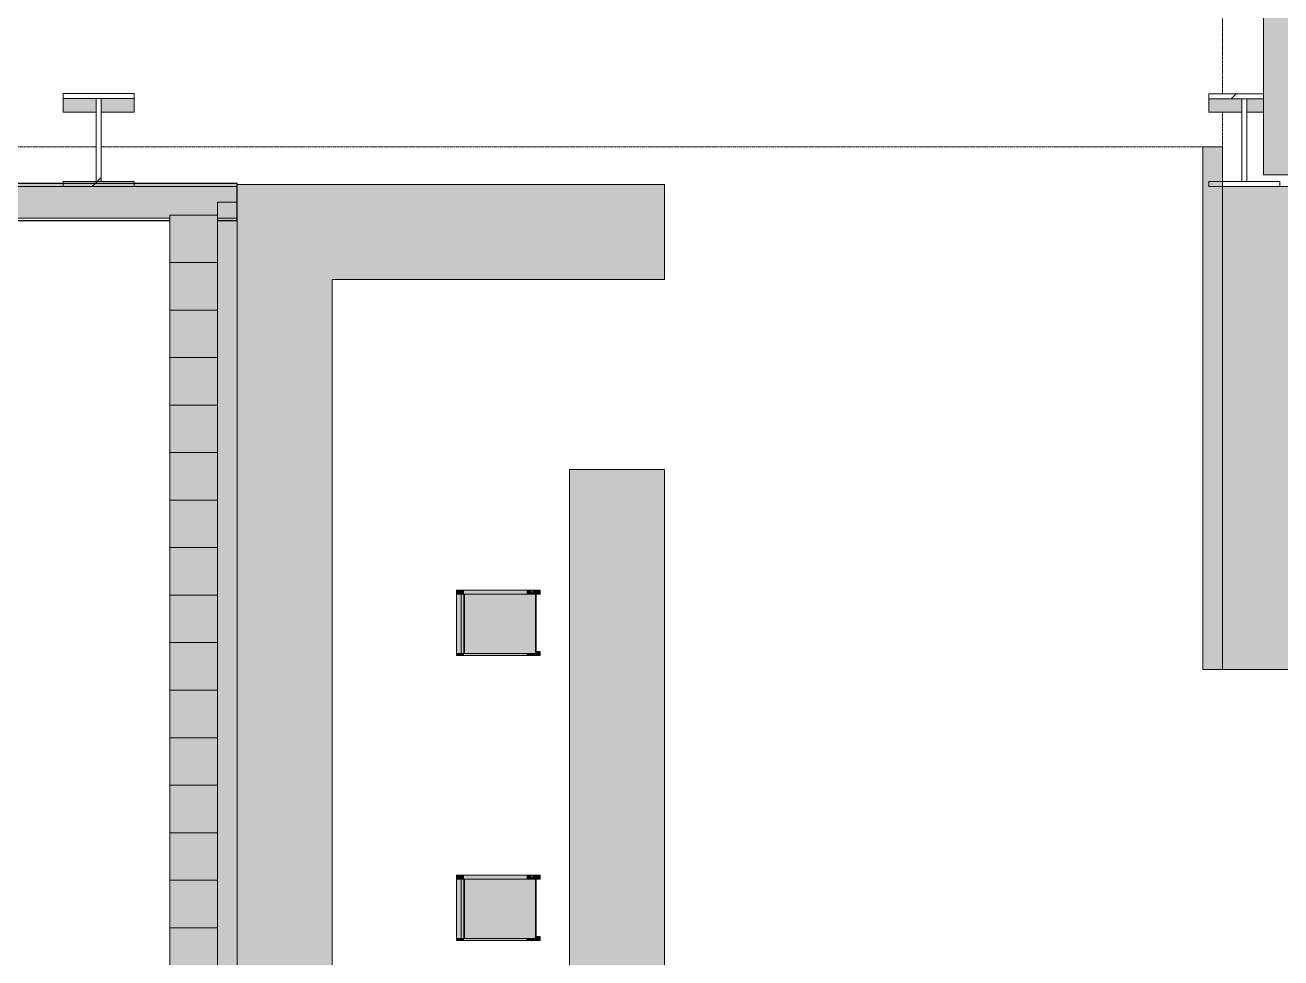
# Model space of a CAD drawing. Header units: inches. Extents: x 20461 to 27285, y -26063 to -19005.
# Drawn here: x 25672.8 to 25990.1, y -22554.9 to -22319.3 of the extents above; entities that cross this region are included whole.
import ezdxf

# ---------------------------------------------------------------- set-up
doc = ezdxf.new("R2010")
doc.units = ezdxf.units.IN
doc.header["$MEASUREMENT"] = 0
doc.linetypes.add('Dash 1_16_', pattern=[0.125, 0.0625, -0.0625])
for name, color, linetype, lineweight in [('A-FLOR-CLRS', 90, 'Dash 1_16_', 9), ('A-WALL', 113, 'Continuous', 9), ('A-WALL-PATT', 111, 'Continuous', 25), ('I-FURN', 30, 'Continuous', 9), ('I-WALL', 2, 'Continuous', 9), ('L-SITE-WALL', 31, 'Continuous', 9), ('Q-CASE', 31, 'Continuous', 9), ('S-BEAM', 12, 'Continuous', 9), ('S-COLS', 52, 'Continuous', 9)]:
    doc.layers.add(name, color=color, linetype=linetype, lineweight=lineweight)
pattern_1 = [(45, (0, 0), (-25.342707, 25.342707), []), (45, (0, 38.4), (-25.342707, 25.342707), [])]

# ---------------------------------------------------------------- blocks, each defined once
blk = doc.blocks.new('Locker-Double Stacked-12_ x 12_-2309-12_ x 12_-2309 - Locker-Double Stacked-12_ x 12_-2309-300033 - 397-300499-Site Plan - Phase 1')
at = {"layer": 'I-FURN'}
blk.add_hatch(color=251, dxfattribs=at).paths.add_polyline_path([(5.2, 0), (12, 0), (12, 12), (0, 12), (0, 0)], flags=0)
at = {"layer": 'I-FURN', "color": 7}
for p, q in [((0, 12), (0, 0)), ((12, 12), (0, 12)), ((12, 0), (12, 12)), ((0, 0), (12, 0))]:
    blk.add_line(p, q, dxfattribs=at)
blk = doc.blocks.new('Locker-Double Stacked-12_ x 12_-2310-12_ x 12_-2310 - Locker-Double Stacked-12_ x 12_-2310-300040 - 708-300519-Site Plan - Phase 1')
at = {"layer": 'I-FURN'}
blk.add_hatch(color=251, dxfattribs=at).paths.add_polyline_path([(5.2, 0), (12, 0), (12, 12), (0, 12), (0, 0)], flags=0)
at = {"layer": 'I-FURN', "color": 7}
for p, q in [((0, 12), (0, 0)), ((12, 12), (0, 12)), ((12, 0), (12, 12)), ((0, 0), (12, 0))]:
    blk.add_line(p, q, dxfattribs=at)
blk = doc.blocks.new('Locker-Double Stacked-12_ x 12_-2311-12_ x 12_-2311 - Locker-Double Stacked-12_ x 12_-2311-300047 - 992-300521-Site Plan - Phase 1')
at = {"layer": 'I-FURN'}
blk.add_hatch(color=251, dxfattribs=at).paths.add_polyline_path([(5.2, 0), (12, 0), (12, 12), (0, 12), (0, 0)], flags=0)
at = {"layer": 'I-FURN', "color": 7}
for p, q in [((0, 12), (0, 0)), ((12, 12), (0, 12)), ((12, 0), (12, 12)), ((0, 0), (12, 0))]:
    blk.add_line(p, q, dxfattribs=at)
blk = doc.blocks.new('Locker-Double Stacked-12_ x 12_-2312-12_ x 12_-2312 - Locker-Double Stacked-12_ x 12_-2312-300054 - 1276-300523-Site Plan - Phase 1')
at = {"layer": 'I-FURN'}
blk.add_hatch(color=251, dxfattribs=at).paths.add_polyline_path([(5.2, 0), (12, 0), (12, 12), (0, 12), (0, 0)], flags=0)
at = {"layer": 'I-FURN', "color": 7}
for p, q in [((0, 12), (0, 0)), ((12, 12), (0, 12)), ((12, 0), (12, 12)), ((0, 0), (12, 0))]:
    blk.add_line(p, q, dxfattribs=at)
blk = doc.blocks.new('Locker-Double Stacked-12_ x 12_-2313-12_ x 12_-2313 - Locker-Double Stacked-12_ x 12_-2313-300061 - 1560-300525-Site Plan - Phase 1')
at = {"layer": 'I-FURN'}
blk.add_hatch(color=251, dxfattribs=at).paths.add_polyline_path([(5.2, 0), (12, 0), (12, 12), (0, 12), (0, 0)], flags=0)
at = {"layer": 'I-FURN', "color": 7}
for p, q in [((0, 12), (0, 0)), ((12, 12), (0, 12)), ((12, 0), (12, 12)), ((0, 0), (12, 0))]:
    blk.add_line(p, q, dxfattribs=at)
blk = doc.blocks.new('Locker-Double Stacked-12_ x 12_-2314-12_ x 12_-2314 - Locker-Double Stacked-12_ x 12_-2314-300068 - 1844-300527-Site Plan - Phase 1')
at = {"layer": 'I-FURN'}
blk.add_hatch(color=251, dxfattribs=at).paths.add_polyline_path([(5.2, 0), (12, 0), (12, 12), (0, 12), (0, 0)], flags=0)
at = {"layer": 'I-FURN', "color": 7}
for p, q in [((0, 12), (0, 0)), ((12, 12), (0, 12)), ((12, 0), (12, 12)), ((0, 0), (12, 0))]:
    blk.add_line(p, q, dxfattribs=at)
blk = doc.blocks.new('Locker-Double Stacked-12_ x 12_-2315-12_ x 12_-2315 - Locker-Double Stacked-12_ x 12_-2315-300075 - 2128-300529-Site Plan - Phase 1')
at = {"layer": 'I-FURN'}
blk.add_hatch(color=251, dxfattribs=at).paths.add_polyline_path([(5.2, 0), (12, 0), (12, 12), (0, 12), (0, 0)], flags=0)
at = {"layer": 'I-FURN', "color": 7}
for p, q in [((0, 12), (0, 0)), ((12, 12), (0, 12)), ((12, 0), (12, 12)), ((0, 0), (12, 0))]:
    blk.add_line(p, q, dxfattribs=at)
blk = doc.blocks.new('Locker-Double Stacked-12_ x 12_-2316-12_ x 12_-2316 - Locker-Double Stacked-12_ x 12_-2316-300082 - 2412-300531-Site Plan - Phase 1')
at = {"layer": 'I-FURN'}
blk.add_hatch(color=251, dxfattribs=at).paths.add_polyline_path([(5.2, 0), (12, 0), (12, 12), (0, 12), (0, 0)], flags=0)
at = {"layer": 'I-FURN', "color": 7}
for p, q in [((0, 12), (0, 0)), ((12, 12), (0, 12)), ((12, 0), (12, 12)), ((0, 0), (12, 0))]:
    blk.add_line(p, q, dxfattribs=at)
blk = doc.blocks.new('Locker-Double Stacked-12_ x 12_-2317-12_ x 12_-2317 - Locker-Double Stacked-12_ x 12_-2317-300089 - 2696-300533-Site Plan - Phase 1')
at = {"layer": 'I-FURN'}
blk.add_hatch(color=251, dxfattribs=at).paths.add_polyline_path([(0, 0), (12, 0), (12, 12), (0, 12), (0, 5.04)], flags=0)
at = {"layer": 'I-FURN', "color": 7}
for p, q in [((0, 12), (0, 0)), ((12, 12), (0, 12)), ((12, 0), (12, 12)), ((0, 0), (12, 0))]:
    blk.add_line(p, q, dxfattribs=at)
blk = doc.blocks.new('Locker-Double Stacked-12_ x 12_-2309-12_ x 12_-2309 - Locker-Double Stacked-12_ x 12_-23091 - 188913-300802-Site Plan - Phase 1')
at = {"layer": 'I-FURN'}
blk.add_hatch(color=251, dxfattribs=at).paths.add_polyline_path([(5.2, 0), (12, 0), (12, 12), (0, 12), (0, 0)], flags=0)
at = {"layer": 'I-FURN', "color": 7}
for p, q in [((0, 12), (0, 0)), ((12, 12), (0, 12)), ((12, 0), (12, 12)), ((0, 0), (12, 0))]:
    blk.add_line(p, q, dxfattribs=at)
blk = doc.blocks.new('Locker-Double Stacked-12_ x 12_-2310-12_ x 12_-2310 - Locker-Double Stacked-12_ x 12_-23101 - 189197-300805-Site Plan - Phase 1')
at = {"layer": 'I-FURN'}
blk.add_hatch(color=251, dxfattribs=at).paths.add_polyline_path([(5.2, 0), (12, 0), (12, 12), (0, 12), (0, 0)], flags=0)
at = {"layer": 'I-FURN', "color": 7}
for p, q in [((0, 12), (0, 0)), ((12, 12), (0, 12)), ((12, 0), (12, 12)), ((0, 0), (12, 0))]:
    blk.add_line(p, q, dxfattribs=at)
blk = doc.blocks.new('Locker-Double Stacked-12_ x 12_-2311-12_ x 12_-2311 - Locker-Double Stacked-12_ x 12_-23111 - 189481-300808-Site Plan - Phase 1')
at = {"layer": 'I-FURN'}
blk.add_hatch(color=251, dxfattribs=at).paths.add_polyline_path([(5.2, 0), (12, 0), (12, 12), (0, 12), (0, 0)], flags=0)
at = {"layer": 'I-FURN', "color": 7}
for p, q in [((0, 12), (0, 0)), ((12, 12), (0, 12)), ((12, 0), (12, 12)), ((0, 0), (12, 0))]:
    blk.add_line(p, q, dxfattribs=at)
blk = doc.blocks.new('Locker-Double Stacked-12_ x 12_-2312-12_ x 12_-2312 - Locker-Double Stacked-12_ x 12_-23121 - 189765-300811-Site Plan - Phase 1')
at = {"layer": 'I-FURN'}
blk.add_hatch(color=251, dxfattribs=at).paths.add_polyline_path([(5.2, 0), (12, 0), (12, 12), (0, 12), (0, 0)], flags=0)
at = {"layer": 'I-FURN', "color": 7}
for p, q in [((0, 12), (0, 0)), ((12, 12), (0, 12)), ((12, 0), (12, 12)), ((0, 0), (12, 0))]:
    blk.add_line(p, q, dxfattribs=at)
blk = doc.blocks.new('Locker-Double Stacked-12_ x 12_-2313-12_ x 12_-2313 - Locker-Double Stacked-12_ x 12_-23131 - 190049-300814-Site Plan - Phase 1')
at = {"layer": 'I-FURN'}
blk.add_hatch(color=251, dxfattribs=at).paths.add_polyline_path([(5.2, 0), (12, 0), (12, 12), (0, 12), (0, 0)], flags=0)
at = {"layer": 'I-FURN', "color": 7}
for p, q in [((0, 12), (0, 0)), ((12, 12), (0, 12)), ((12, 0), (12, 12)), ((0, 0), (12, 0))]:
    blk.add_line(p, q, dxfattribs=at)
blk = doc.blocks.new('Locker-Double Stacked-12_ x 12_-2314-12_ x 12_-2314 - Locker-Double Stacked-12_ x 12_-23141 - 190333-300817-Site Plan - Phase 1')
at = {"layer": 'I-FURN'}
blk.add_hatch(color=251, dxfattribs=at).paths.add_polyline_path([(5.2, 0), (12, 0), (12, 12), (0, 12), (0, 0)], flags=0)
at = {"layer": 'I-FURN', "color": 7}
for p, q in [((0, 12), (0, 0)), ((12, 12), (0, 12)), ((12, 0), (12, 12)), ((0, 0), (12, 0))]:
    blk.add_line(p, q, dxfattribs=at)
blk = doc.blocks.new('Locker-Double Stacked-12_ x 12_-2315-12_ x 12_-2315 - Locker-Double Stacked-12_ x 12_-23151 - 190617-300820-Site Plan - Phase 1')
at = {"layer": 'I-FURN'}
blk.add_hatch(color=251, dxfattribs=at).paths.add_polyline_path([(0, 0), (12, 0), (12, 12), (0, 12), (0, 6.7)], flags=0)
at = {"layer": 'I-FURN', "color": 7}
for p, q in [((0, 12), (0, 0)), ((12, 12), (0, 12)), ((12, 0), (12, 12)), ((0, 0), (12, 0))]:
    blk.add_line(p, q, dxfattribs=at)
blk = doc.blocks.new('Locker Rooms_MASTER_ifc-1-Site Plan - Phase 1')
at = {"layer": 'A-WALL'}
blk.add_hatch(color=57, dxfattribs=at).paths.add_polyline_path([(25721.39, -22787.3), (25726.39, -22787.3), (25726.39, -22363.99), (25721.39, -22363.99), (25721.39, -22773.58)], flags=0)
at = {"layer": 'A-WALL', "color": 7}
for p, q in [((25721.39, -22363.99), (25721.39, -22367.3)), ((25726.39, -22363.99), (25721.39, -22363.99)), ((25726.39, -22787.35), (25726.39, -22363.99))]:
    blk.add_line(p, q, dxfattribs=at)
at = {"lineweight": 9}
for name, p in [('Locker-Double Stacked-12_ x 12_-2309-12_ x 12_-2309 - Locker-Double Stacked-12_ x 12_-23091 - 188913-300802-Site Plan - Phase 1', (25709.39, -22379.3)), ('Locker-Double Stacked-12_ x 12_-2310-12_ x 12_-2310 - Locker-Double Stacked-12_ x 12_-23101 - 189197-300805-Site Plan - Phase 1', (25709.39, -22391.3)), ('Locker-Double Stacked-12_ x 12_-2311-12_ x 12_-2311 - Locker-Double Stacked-12_ x 12_-23111 - 189481-300808-Site Plan - Phase 1', (25709.39, -22403.3)), ('Locker-Double Stacked-12_ x 12_-2312-12_ x 12_-2312 - Locker-Double Stacked-12_ x 12_-23121 - 189765-300811-Site Plan - Phase 1', (25709.39, -22415.3)), ('Locker-Double Stacked-12_ x 12_-2313-12_ x 12_-2313 - Locker-Double Stacked-12_ x 12_-23131 - 190049-300814-Site Plan - Phase 1', (25709.39, -22427.3)), ('Locker-Double Stacked-12_ x 12_-2314-12_ x 12_-2314 - Locker-Double Stacked-12_ x 12_-23141 - 190333-300817-Site Plan - Phase 1', (25709.39, -22439.3)), ('Locker-Double Stacked-12_ x 12_-2315-12_ x 12_-2315 - Locker-Double Stacked-12_ x 12_-23151 - 190617-300820-Site Plan - Phase 1', (25709.39, -22451.3)), ('Locker-Double Stacked-12_ x 12_-2309-12_ x 12_-2309 - Locker-Double Stacked-12_ x 12_-2309-300033 - 397-300499-Site Plan - Phase 1', (25709.39, -22463.3)), ('Locker-Double Stacked-12_ x 12_-2310-12_ x 12_-2310 - Locker-Double Stacked-12_ x 12_-2310-300040 - 708-300519-Site Plan - Phase 1', (25709.39, -22475.3)), ('Locker-Double Stacked-12_ x 12_-2311-12_ x 12_-2311 - Locker-Double Stacked-12_ x 12_-2311-300047 - 992-300521-Site Plan - Phase 1', (25709.39, -22487.3)), ('Locker-Double Stacked-12_ x 12_-2312-12_ x 12_-2312 - Locker-Double Stacked-12_ x 12_-2312-300054 - 1276-300523-Site Plan - Phase 1', (25709.39, -22499.3)), ('Locker-Double Stacked-12_ x 12_-2313-12_ x 12_-2313 - Locker-Double Stacked-12_ x 12_-2313-300061 - 1560-300525-Site Plan - Phase 1', (25709.39, -22511.3)), ('Locker-Double Stacked-12_ x 12_-2314-12_ x 12_-2314 - Locker-Double Stacked-12_ x 12_-2314-300068 - 1844-300527-Site Plan - Phase 1', (25709.39, -22523.3)), ('Locker-Double Stacked-12_ x 12_-2315-12_ x 12_-2315 - Locker-Double Stacked-12_ x 12_-2315-300075 - 2128-300529-Site Plan - Phase 1', (25709.39, -22535.3)), ('Locker-Double Stacked-12_ x 12_-2316-12_ x 12_-2316 - Locker-Double Stacked-12_ x 12_-2316-300082 - 2412-300531-Site Plan - Phase 1', (25709.39, -22547.3)), ('Locker-Double Stacked-12_ x 12_-2317-12_ x 12_-2317 - Locker-Double Stacked-12_ x 12_-2317-300089 - 2696-300533-Site Plan - Phase 1', (25709.39, -22559.3))]:
    blk.add_blockref(name, p, dxfattribs=at)
blk = doc.blocks.new('Casework 1 - Casework 1-456223-Site Plan - Phase 1')
at = {"layer": 'Q-CASE'}
h = blk.add_hatch(color=256, dxfattribs=at)
h.paths.add_polyline_path([(25810.39, -22590.66), (25834.39, -22590.66), (25834.39, -22419.55), (25810.39, -22419.55), (25810.39, -22542.26)], flags=0)
h.paths.add_polyline_path([(25750.39, -22590.66), (25750.39, -22371.55), (25834.39, -22371.55), (25834.39, -22347.55), (25726.39, -22347.55), (25726.39, -22590.66)], flags=0)
for p, q in [((25834.39, -22347.55), (25726.39, -22347.55)), ((25834.39, -22371.55), (25834.39, -22347.55)), ((25750.39, -22590.66), (25750.39, -22371.55)), ((25750.39, -22371.55), (25834.39, -22371.55)), ((25834.39, -22419.55), (25810.39, -22419.55)), ((25810.39, -22419.55), (25810.39, -22590.66)), ((25834.39, -22590.66), (25834.39, -22419.55))]:
    blk.add_line(p, q, dxfattribs=at)
blk = doc.blocks.new('Bar_Stool_6722_1_ - Bar_Stool_6722_1_-477960-Site Plan - Phase 1')
at = {"layer": 'I-FURN'}
for points in [[(1, 19.24), (1, 21.13), (0, 21.13), (0, 19.21), (1, 19.21)], [(0.5, 19.05), (0.5, 18.98), (1, 18.98)], [(15.5, 20.06), (15.5, 20.14), (1, 20.06), (1, 19.99), (15.5, 19.99)], [(16, 17.63), (16, 19.89), (1, 19.89), (1, 17.63), (9.96, 17.63)], [(16.5, 19.21), (16.5, 21.13), (15.5, 21.13), (15.5, 19.99), (16, 19.89), (16, 19.21)], [(16, 19.13), (16.04, 19.05), (16.02, 19.13)], [(0.5, 18.71), (0.5, 18.98), (0, 18.98), (0, 17.72), (0.5, 17.72), (0.5, 18.44)], [(1, 1.78), (1, 17.72), (0, 17.72), (0, 1.78)], [(16, 2.03), (16, 17.63), (1, 17.63), (1, 2.03)], [(16.5, 16.92), (16.5, 17.72), (16, 17.63), (16, 1.78), (16.5, 1.78)], [(1, 1.73), (1, 1.78), (0, 1.78), (0, 0.98), (1, 0.98), (1, 1.24)], [(1, 0.62), (1, 0.98), (0, 0.92), (0, 0), (1, 0), (1, 0.3)], [(16, 2.03), (1, 2.03), (1, 1.91), (16, 1.91)], [(16, 1.91), (1, 1.91), (1, 1.24), (16, 1.24)], [(16, 0.94), (16, 1.24), (1, 1.24), (1, 0), (16, 0), (16, 0.62)], [(16.5, 1.78), (16, 1.73), (16, 0.98), (16.5, 0.98), (16.5, 1.73)], [(16.5, 0.31), (16.5, 0.98), (16, 0.94), (16, 0), (16.5, 0), (16.5, 0.3)]]:
    blk.add_hatch(color=256, dxfattribs=at).paths.add_polyline_path(points, flags=0)
h = blk.add_hatch(color=256, dxfattribs=at)
h.paths.add_polyline_path([(1, 18.98), (1, 19.1), (0.5, 19.05)], flags=0)
h.paths.add_polyline_path([(1, 18.98), (0.5, 18.98), (0.5, 17.72), (1, 17.72), (1, 18.76)], flags=0)
h.paths.add_polyline_path([(1, 19.1), (1, 19.21), (0.5, 19.13)], flags=0)
h = blk.add_hatch(color=256, dxfattribs=at)
h.paths.add_polyline_path([(16.5, 18.98), (16.5, 19.1), (16, 19.05)], flags=0)
h.paths.add_polyline_path([(16.5, 18.98), (16, 18.98), (16, 17.72), (16.5, 17.72), (16.5, 18.76)], flags=0)
h.paths.add_polyline_path([(16.5, 19.1), (16.5, 19.21), (16, 19.13)], flags=0)
for p, q in [((0, 19.21), (0, 21.13)), ((1, 21.13), (0, 21.13)), ((0, 17.72), (0, 19.21)), ((1, 21.13), (1, 20.14)), ((1, 20.14), (15.5, 20.14)), ((1, 20.14), (1, 19.99)), ((16, 20), (1, 20)), ((1, 19.89), (1, 19.99)), ((1, 17.63), (1, 19.89)), ((15.5, 20.14), (15.5, 21.13)), ((16.5, 21.13), (15.5, 21.13)), ((15.5, 19.98), (15.5, 20.14)), ((16, 19.99), (16, 19.89)), ((16, 19.89), (16, 17.63)), ((16.5, 21.13), (16.5, 19.21)), ((16.5, 19.21), (16.5, 17.72)), ((0, 1.78), (0, 17.72)), ((1, 2.03), (1, 17.63)), ((16, 17.63), (16, 2.03)), ((16.5, 17.72), (16.5, 1.78)), ((1, 1.78), (0, 1.78)), ((0, 1.78), (0, 0.98)), ((1, 0.98), (0, 0.98)), ((0, 0.98), (0, 0)), ((0, 0), (1, 0)), ((1, 1.91), (1, 2.03)), ((16, 2.03), (1, 2.03)), ((1, 1.24), (1, 1.91)), ((16, 1.91), (1, 1.91)), ((1, 0), (1, 1.24)), ((1, 1.24), (16, 1.24)), ((16, 2.03), (16, 1.91)), ((16, 1.91), (16, 1.24)), ((16.5, 1.78), (16, 1.78)), ((16, 1.24), (16, 0)), ((16.5, 0.98), (16, 0.98)), ((16, 0), (16.5, 0)), ((16.5, 0.98), (16.5, 1.78)), ((16.5, 0), (16.5, 0.98)), ((1, 0), (16, 0))]:
    blk.add_line(p, q, dxfattribs=at)
blk = doc.blocks.new('Casework 3 - Casework 1-483541-Site Plan - Phase 1')
at = {"layer": 'Q-CASE'}
blk.add_hatch(color=256, dxfattribs=at).paths.add_polyline_path([(25720.18, -22360.05), (25720.18, -22384.05), (25842.18, -22384.05), (25842.18, -22360.05), (25757.63, -22360.05)], flags=0)
for p, q in [((25720.18, -22360.05), (25720.18, -22384.05)), ((25842.18, -22384.05), (25842.18, -22374.55)), ((25720.18, -22384.05), (25842.18, -22384.05))]:
    blk.add_line(p, q, dxfattribs=at)
blk = doc.blocks.new('Girt_Z - 8_D-790722-Site Plan - Phase 1')
at = {"layer": 'S-BEAM'}
for points in [[(25985.85, -22357.09), (25985.94, -22357.09), (25985.85, -21187.06), (25985.76, -21187.06), (25985.78, -22357.09)], [(25993.11, -22357.09), (25993.11, -21187.06), (25985.94, -21187.06), (25985.94, -22357.09)]]:
    blk.add_hatch(color=256, dxfattribs=at).paths.add_polyline_path(points, flags=0)
for p, q in [((25985.76, -21187.06), (25985.76, -22357.09)), ((25985.94, -22357.09), (25985.76, -22357.09)), ((25993.11, -22357.09), (25985.94, -22357.09))]:
    blk.add_line(p, q, dxfattribs=at)

msp = doc.modelspace()

# ---------------------------------------------------------------- hatches: boundary and pattern name
at = {"layer": 'A-WALL-PATT', "lineweight": 9}
h = msp.add_hatch(dxfattribs=at)
h.set_pattern_fill('FP_6', color=256, style=0, pattern_type=2)
h.set_pattern_definition([(0, (0, 0), (81.92, 20.48), [3.379, -58.061, 3.379, -58.061, -327.68]), (0, (0, 0), (81.92, 20.48), [-122.88, 3.379, -119.501, 3.379, -58.061, -143.36]), (0, (0, 0), (81.92, 20.48), [-307.2, 3.379, -37.581, 3.379, -99.021]), (120, (30.72, 10.24), (-58.6962, 60.704801), [3.379, -58.061, 3.379, -58.061, -327.68]), (120, (30.72, 10.24), (-58.6962, 60.704801), [-122.88, 3.379, -119.501, 3.379, -58.061, -143.36]), (120, (30.72, 10.24), (-58.6962, 60.704801), [-307.2, 3.379, -37.581, 3.379, -99.021]), (240, (40.96, 51.2), (-23.2238, -81.184801), [3.379, -58.061, 3.379, -58.061, -327.68]), (240, (40.96, 51.2), (-23.2238, -81.184801), [-122.88, 3.379, -119.501, 3.379, -58.061, -143.36]), (240, (40.96, 51.2), (-23.2238, -81.184801), [-307.2, 3.379, -37.581, 3.379, -99.021])])
h.paths.add_polyline_path([(25726.390225, -22368.67781), (25726.390225, -22368.05281), (25721.390225, -22368.070208), (25721.390225, -22368.67781)], flags=0)
h.paths.add_polyline_path([(25709.390225, -22368.67781), (25709.390225, -22368.05281), (25583.853841, -22368.05281), (25583.853841, -22368.67781), (25602.434247, -22368.67781)], flags=0)
h.paths.add_polyline_path([(25582.853841, -22368.67781), (25582.853841, -22368.05281), (25577.853841, -22368.05281), (25577.853841, -22368.67781)], flags=0)
h.paths.add_polyline_path([(25576.853841, -22368.67781), (25576.853841, -22368.05281), (25546.765225, -22368.05281), (25546.765225, -22368.67781)], flags=0)
h.paths.add_polyline_path([(25450.015225, -22368.67781), (25450.015225, -22368.05281), (25446.92661, -22368.059714), (25446.92661, -22368.67781)], flags=0)
h.paths.add_polyline_path([(25445.92661, -22368.67781), (25445.92661, -22368.05281), (25440.92661, -22368.073125), (25440.92661, -22368.67781)], flags=0)
h.paths.add_polyline_path([(25439.92661, -22368.67781), (25439.92661, -22368.05281), (25314.390225, -22368.05281), (25314.390225, -22368.67781), (25378.122247, -22368.67781)], flags=0)
h.paths.add_polyline_path([(25302.390225, -22368.67781), (25302.390225, -22368.05281), (25170.390225, -22368.05281), (25170.390225, -22368.67781), (25265.966247, -22368.67781)], flags=0)
h.paths.add_polyline_path([(25105.890225, -22368.67781), (25105.890225, -22368.05281), (24978.890225, -22368.05281), (24978.890225, -22368.67781), (25041.654247, -22368.67781)], flags=0)
h.paths.add_polyline_path([(24973.890225, -22368.67781), (24973.890225, -22368.05281), (24937.890225, -22368.05281), (24937.890225, -22368.67781)], flags=0)
h.paths.add_polyline_path([(24865.890225, -22368.67781), (24865.890225, -22368.05281), (24630.890225, -22368.05281), (24630.890225, -22368.67781)], flags=0)
at = {"layer": 'I-WALL', "lineweight": 5}
msp.add_hatch(color=256, dxfattribs=at).paths.add_polyline_path([(25975.390225, -22482.05281), (25975.390225, -22350.05281), (25970.390225, -22350.05281), (25970.390225, -22482.05281)], flags=0)
at = {"layer": 'L-SITE-WALL'}
h = msp.add_hatch(color=256, dxfattribs=at)
h.paths.add_polyline_path([(25726.390225, -22360.05281), (25726.390225, -22359.30281), (25546.765225, -22359.30281), (25546.765225, -22360.05281), (25714.590247, -22360.05281)], flags=0)
h.paths.add_polyline_path([(25450.015225, -22360.05281), (25450.015225, -22359.30281), (25165.390225, -22359.30281), (25165.390225, -22360.05281), (25378.122247, -22360.05281)], flags=0)
h.paths.add_polyline_path([(25110.890225, -22360.05281), (25110.890225, -22359.30281), (24937.890225, -22359.30281), (24937.890225, -22360.05281), (25041.654247, -22360.05281)], flags=0)
h.paths.add_polyline_path([(24865.890225, -22360.05281), (24865.890225, -22359.30281), (24625.890225, -22359.30281), (24625.890225, -22360.05281), (24630.890225, -22360.05281)], flags=0)
at = {"layer": 'L-SITE-WALL', "lineweight": 5}
h = msp.add_hatch(color=256, dxfattribs=at)
h.paths.add_polyline_path([(25726.390225, -22368.05281), (25726.390225, -22360.05281), (25546.765225, -22360.05281), (25546.765225, -22368.05281), (25576.853841, -22368.05281), (25576.853841, -22367.630935), (25577.853841, -22367.630935), (25577.853841, -22368.05281), (25582.853841, -22368.05281), (25582.853841, -22367.630935), (25583.853841, -22367.630935), (25583.853841, -22368.05281), (25709.390225, -22368.05281), (25709.390225, -22367.30281), (25721.390225, -22367.30281), (25721.390225, -22368.05281)], flags=0)
h.paths.add_polyline_path([(25450.015225, -22368.05281), (25450.015225, -22360.05281), (25165.390225, -22360.05281), (25165.390225, -22368.05281), (25302.390225, -22368.05281), (25302.390225, -22367.30281), (25314.390225, -22367.30281), (25314.390225, -22368.05281), (25439.92661, -22368.05281), (25439.92661, -22367.630935), (25440.92661, -22367.630935), (25440.92661, -22368.05281), (25445.92661, -22368.05281), (25445.92661, -22367.630935), (25446.92661, -22367.630935), (25446.92661, -22368.05281)], flags=0)
h.paths.add_polyline_path([(25110.890225, -22368.05281), (25110.890225, -22360.05281), (24937.890225, -22360.05281), (24937.890225, -22368.05281), (25105.890225, -22368.05281)], flags=0)
h.paths.add_polyline_path([(24865.890225, -22368.05281), (24865.890225, -22360.05281), (24630.890225, -22360.05281), (24630.890225, -22368.05281)], flags=0)
at = {"layer": 'S-COLS', "lineweight": 5}
h = msp.add_hatch(color=256, dxfattribs=at)
h.paths.add_polyline_path([(25690.765225, -22341.306135), (25690.765225, -22337.802767), (25682.390225, -22337.802767), (25682.390225, -22341.306135)], flags=0)
h.paths.add_polyline_path([(25700.390225, -22341.306135), (25700.390225, -22337.802767), (25692.015225, -22337.802767), (25692.015225, -22341.306135)], flags=0)
at = {"layer": 'S-COLS'}
h = msp.add_hatch(dxfattribs=at)
h.set_pattern_fill('FP_1', color=256, style=0, pattern_type=2)
h.set_pattern_definition(pattern_1)
h.paths.add_polyline_path([(25692.015225, -22358.80281), (25692.015225, -22337.802767), (25690.765225, -22337.802767), (25690.765225, -22358.80281)], flags=0)
h = msp.add_hatch(dxfattribs=at)
h.set_pattern_fill('FP_1', color=256, style=0, pattern_type=2)
h.set_pattern_definition(pattern_1)
h.paths.add_polyline_path([(25971.890225, -22337.916873), (25985.75546, -22337.916873), (25985.75546, -22336.663762), (25971.890225, -22336.663762)], flags=0)
at = {"layer": 'S-COLS', "lineweight": 5}
h = msp.add_hatch(color=256, dxfattribs=at)
h.paths.add_polyline_path([(25971.890225, -22341.305922), (25980.265225, -22341.305922), (25980.265225, -22337.916873), (25971.890225, -22337.916873)], flags=0)
h.paths.add_polyline_path([(25985.75546, -22341.305922), (25985.75546, -22337.916873), (25981.515225, -22337.916873), (25981.515225, -22341.305922)], flags=0)
at = {"layer": 'S-COLS'}
h = msp.add_hatch(dxfattribs=at)
h.set_pattern_fill('FP_1', color=256, style=0, pattern_type=2)
h.set_pattern_definition(pattern_1)
h.paths.add_polyline_path([(25700.390225, -22360.05281), (25700.390225, -22358.80281), (25682.390225, -22358.80281), (25682.390225, -22360.05281)], flags=0)

# ---------------------------------------------------------------- linework, layer by layer
at = {"layer": 'A-FLOR-CLRS'}
for p, q in [((25975.390225, -22336.663762), (25975.390225, -21157.449176)), ((25975.390225, -22350.05281), (25975.390225, -22341.305922)), ((25402.515225, -22350.05281), (25690.765225, -22350.05281)), ((25692.015225, -22350.05281), (25970.390225, -22350.05281))]:
    msp.add_line(p, q, dxfattribs=at)
at = {"layer": 'A-WALL'}
for p, q in [((25546.765225, -22360.05281), (25726.390225, -22360.05281)), ((25583.853841, -22368.05281), (25709.390225, -22368.05281)), ((25721.390225, -22368.05281), (25726.390225, -22368.05281))]:
    msp.add_line(p, q, dxfattribs=at)
at = {"layer": 'I-WALL'}
for p, q in [((25970.390225, -22482.05281), (25970.390225, -22350.05281)), ((25970.390225, -22350.05281), (25975.390225, -22350.05281)), ((25975.390225, -22350.05281), (25975.390225, -22482.05281)), ((25970.390225, -22482.05281), (25975.390225, -22482.05281))]:
    msp.add_line(p, q, dxfattribs=at)
at = {"layer": 'L-SITE-WALL', "lineweight": 25}
for p, q in [((25726.390225, -22359.30281), (25546.765225, -22359.30281)), ((25726.390225, -22368.67781), (25726.390225, -22359.30281)), ((25583.853841, -22368.67781), (25709.390225, -22368.67781)), ((25721.390225, -22368.67781), (25726.390225, -22368.67781))]:
    msp.add_line(p, q, dxfattribs=at)
at = {"layer": 'S-COLS', "lineweight": 15}
for p, q in [((25700.390225, -22336.549442), (25682.390225, -22336.549442)), ((25682.390225, -22336.549442), (25682.390225, -22337.802767)), ((25682.390225, -22337.802767), (25700.390225, -22337.802767)), ((25692.015225, -22337.802767), (25690.765225, -22337.802767)), ((25690.765225, -22337.802767), (25690.765225, -22358.80281)), ((25692.015225, -22358.80281), (25692.015225, -22337.802767)), ((25700.390225, -22337.802767), (25700.390225, -22336.549442)), ((25985.75546, -22336.663762), (25971.890225, -22336.663762)), ((25971.890225, -22336.663762), (25971.890225, -22337.916873)), ((25971.890225, -22337.916873), (25985.75546, -22337.916873)), ((25981.515225, -22337.916873), (25980.265225, -22337.916873)), ((25980.265225, -22337.916873), (25980.265225, -22358.80281)), ((25981.515225, -22358.80281), (25981.515225, -22337.916873)), ((25682.390225, -22358.80281), (25682.390225, -22360.05281)), ((25700.390225, -22358.80281), (25682.390225, -22358.80281)), ((25690.765225, -22358.80281), (25692.015225, -22358.80281)), ((25700.390225, -22360.05281), (25700.390225, -22358.80281)), ((25971.890225, -22358.80281), (25971.890225, -22360.05281)), ((25989.890225, -22358.80281), (25971.890225, -22358.80281)), ((25980.265225, -22358.80281), (25981.515225, -22358.80281)), ((25989.890225, -22360.05281), (25989.890225, -22358.80281)), ((25682.390225, -22360.05281), (25700.390225, -22360.05281)), ((25971.890225, -22360.05281), (25989.890225, -22360.05281))]:
    msp.add_line(p, q, dxfattribs=at)
at = {"layer": 'S-COLS'}
for p, q in [((25682.390225, -22337.802767), (25682.390225, -22341.306135)), ((25700.390225, -22337.802767), (25700.390225, -22341.306135)), ((25971.890225, -22337.916873), (25971.890225, -22341.305922)), ((25690.765225, -22341.306135), (25682.390225, -22341.306135)), ((25700.390225, -22341.306135), (25692.015225, -22341.306135)), ((25980.265225, -22341.305922), (25971.890225, -22341.305922)), ((25985.75546, -22341.305922), (25981.515225, -22341.305922))]:
    msp.add_line(p, q, dxfattribs=at)

# ---------------------------------------------------------------- block references
at = {"lineweight": 5}
msp.add_blockref('Locker Rooms_MASTER_ifc-1-Site Plan - Phase 1', (0, 0), dxfattribs=at)
at = {"layer": 'I-FURN', "rotation": 270.0000000000007}
for p in [(25781.791844, -22462.05281), (25781.791844, -22534.05281)]:
    msp.add_blockref('Bar_Stool_6722_1_ - Bar_Stool_6722_1_-477960-Site Plan - Phase 1', p, dxfattribs=at)
at = {"layer": 'Q-CASE'}
msp.add_blockref('Casework 1 - Casework 1-456223-Site Plan - Phase 1', (0, -12), dxfattribs=at)
at = {"layer": 'Q-CASE', "rotation": 89.99999999999999}
msp.add_blockref('Casework 3 - Casework 1-483541-Site Plan - Phase 1', (3615.337415, -48202.230438), dxfattribs=at)
at = {"layer": 'S-BEAM'}
msp.add_blockref('Girt_Z - 8_D-790722-Site Plan - Phase 1', (0, 0), dxfattribs=at)

doc.saveas('drawing.dxf')
